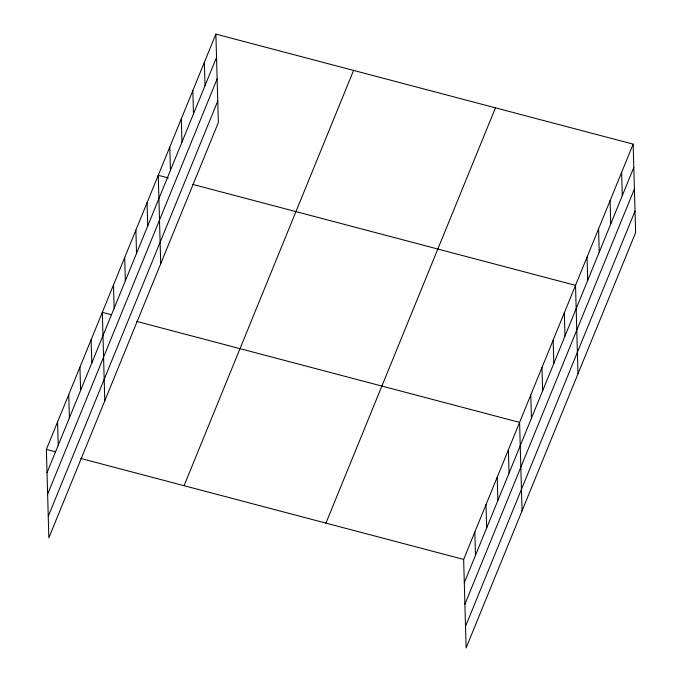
<?xml version="1.0" encoding="UTF-8"?>
<svg xmlns="http://www.w3.org/2000/svg" width="682" height="682" viewBox="0 0 682 682"><rect width="100%" height="100%" fill="white"/><g stroke="black" fill="none" stroke-linecap="round" stroke-linejoin="round"><path stroke-width="1.02" d="M215.887 34.1L218.351 122.564L48.848 537.851L46.376 449.387L215.887 34.1L633.152 144.149L635.624 232.613L466.113 647.9L463.649 559.436L633.152 144.149M47.024 472.686L216.535 57.399M47.629 494.194L217.132 78.907M48.243 516.351L217.754 101.064M184.072 485.703L353.583 70.416M325.945 523.12L495.456 107.833M464.297 582.735L633.8 167.448M464.894 604.235L634.405 188.948M465.516 626.391L635.019 211.105M168.377 177.968L158.25 175.3L160.722 263.763M192.674 184.379L575.523 285.349L577.995 373.813M111.43 314.743L102.317 312.347L104.781 400.811M136.741 321.418L519.582 422.388L522.054 510.852M46.376 449.387L55.489 451.791M80.8 458.466L463.649 559.436M621.626 172.384L622.274 195.683M610.1 200.627L610.748 223.926M598.574 228.862L599.222 252.161M587.049 257.105L587.696 280.404M564.329 312.757L564.986 336.055M553.145 340.165L553.793 363.463M541.96 367.572L542.608 390.871M530.767 394.98L531.423 418.279M508.397 449.796L509.045 473.095M497.204 477.204L497.86 500.503M486.019 504.62L486.675 527.919M474.834 532.028L475.482 555.327M204.361 62.343L205.009 85.634M192.827 90.578L193.483 113.877M181.301 118.821L181.958 142.12M169.775 147.056L170.432 170.355M147.065 202.707L147.713 226.006M135.88 230.115L136.528 253.414M124.687 257.523L125.343 280.822M113.502 284.931L114.15 308.23M91.124 339.755L91.78 363.054M79.939 367.163L80.587 390.462M68.754 394.571L69.402 417.87M57.561 421.979L58.217 445.278"/></g></svg>
